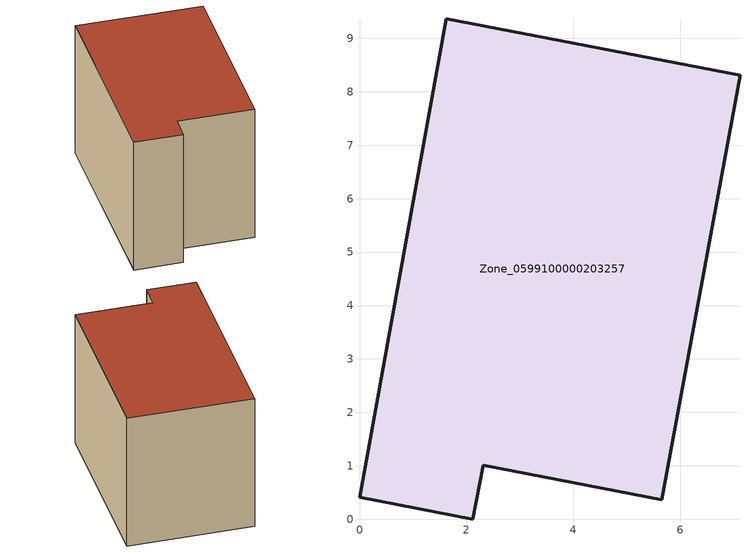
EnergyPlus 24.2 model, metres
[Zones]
Zone_0599100000203257
 floor ground (C_G): 0,0.41 1.62,9.37 7.12,8.31 5.66,0.37 2.32,1.01 2.12,0 z0
 wall outside (C_F): 1.62,9.37 0,0.41 2.12,0 2.32,1.01 5.66,0.37 7.12,8.31 1.62,9.37 z0:6.51
 roof outside (C_R): 7.12,8.31 1.62,9.37 0,0.41 2.12,0 2.32,1.01 5.66,0.37 z6.51
[BUILDING]
Pand.0599100000203257: North Axis=0; Terrain=City; Loads Convergence Tolerance Value=0.04; Temperature Convergence Tolerance Value=0.4; Solar Distribution=FullExterior; Maximum Number of Warmup Days=25; Minimum Number of Warmup Days=1
[Site:Location]
Rotterdam.The.Hague.AP_ZH_NLD Design_Conditions: Latitude=51.96; Longitude=4.45; Time Zone=1; Elevation=-4.5
[SITE:GROUNDTEMPERATURE:BUILDINGSURFACE]
18, 18, 18, 18, 18, 18, 18, 18, 18, 18, 18, 18
[MATERIAL] Thermal Absorptance=0.9; Solar Absorptance=0.7; Visible Absorptance=0.7
Name | Roughness | Thickness | Conductivity | Density | Specific Heat
G.TI.1946-1964 | MediumSmooth | 0.15 | 1 | 540 | 1210
F.TI.1946-1964 | Rough | 0.3 | 0.857143 | 1920 | 840
R.TI.1946-1964 | MediumRough | 0.2 | 0.277778 | 1500 | 1000
[CONSTRUCTION]
C_G: G.TI.1946-1964
C_F: F.TI.1946-1964
C_R: R.TI.1946-1964
[ZONE]
Zone_0599100000203257: Type=1; Multiplier=1; Ceiling Height=Autocalculate; Volume=Autocalculate; Floor Area=autocalculate; Part of Total Floor Area=Yes
[ZONEINFILTRATION:DESIGNFLOWRATE]
Infil_Zone_0599100000203257: Zone or ZoneList or Space or SpaceList=Zone_0599100000203257; Schedule=AlwaysOn; Design Flow Rate Calculation Method=Flow/Area; Flow Rate per Floor Area=0.003; Constant Term Coefficient=1; Temperature Term Coefficient=0; Velocity Term Coefficient=0; Velocity Squared Term Coefficient=0
[HVACTEMPLATE:ZONE:IDEALLOADSAIRSYSTEM]
Zone_0599100000203257: Maximum Heating Supply Air Temperature=50; Minimum Cooling Supply Air Temperature=13; Maximum Heating Supply Air Humidity Ratio=0.0156; Minimum Cooling Supply Air Humidity Ratio=0.0077; Heating Limit=NoLimit; Cooling Limit=NoLimit; Dehumidification Control Type=ConstantSensibleHeatRatio; Cooling Sensible Heat Ratio=0.7; Dehumidification Setpoint=60; Humidification Control Type=None; Humidification Setpoint=30; Outdoor Air Method=None; Outdoor Air Flow Rate per Person=0.00944; Outdoor Air Flow Rate per Zone Floor Area=0; Outdoor Air Flow Rate per Zone=0; Demand Controlled Ventilation Type=None; Outdoor Air Economizer Type=NoEconomizer; Heat Recovery Type=None; Sensible Heat Recovery Effectiveness=0.7; Latent Heat Recovery Effectiveness=0.65
[ZONECONTROL:THERMOSTAT]
ThermostatControl_Zone_0599100000203257: Zone or ZoneList=Zone_0599100000203257; Control Type Schedule=DualSetpointControlType; Control 1=Thermostat_Zone_0599100000203257; Temperature Difference Between Cutout And Setpoint=0
[THERMOSTATSETPOINT:DUALSETPOINT]
Thermostat_Zone_0599100000203257: Heating Setpoint Temperature Schedule=HeatingSetpoint_Zone_0599100000203257; Cooling Setpoint Temperature Schedule=CoolingSetpoint_Zone_0599100000203257
[SCHEDULE:COMPACT]
HeatingSetpoint_Zone_0599100000203257: Through: 12/31, For: AllDays, Until: 24:00, 21
CoolingSetpoint_Zone_0599100000203257: Through: 12/31, For: AllDays, Until: 24:00, 24
DualSetpointControlType: Through: 12/31, For: AllDays, Until: 24:00, 4
AlwaysOn: Through: 12/31, For: AllDays, Until: 24:00, 1
